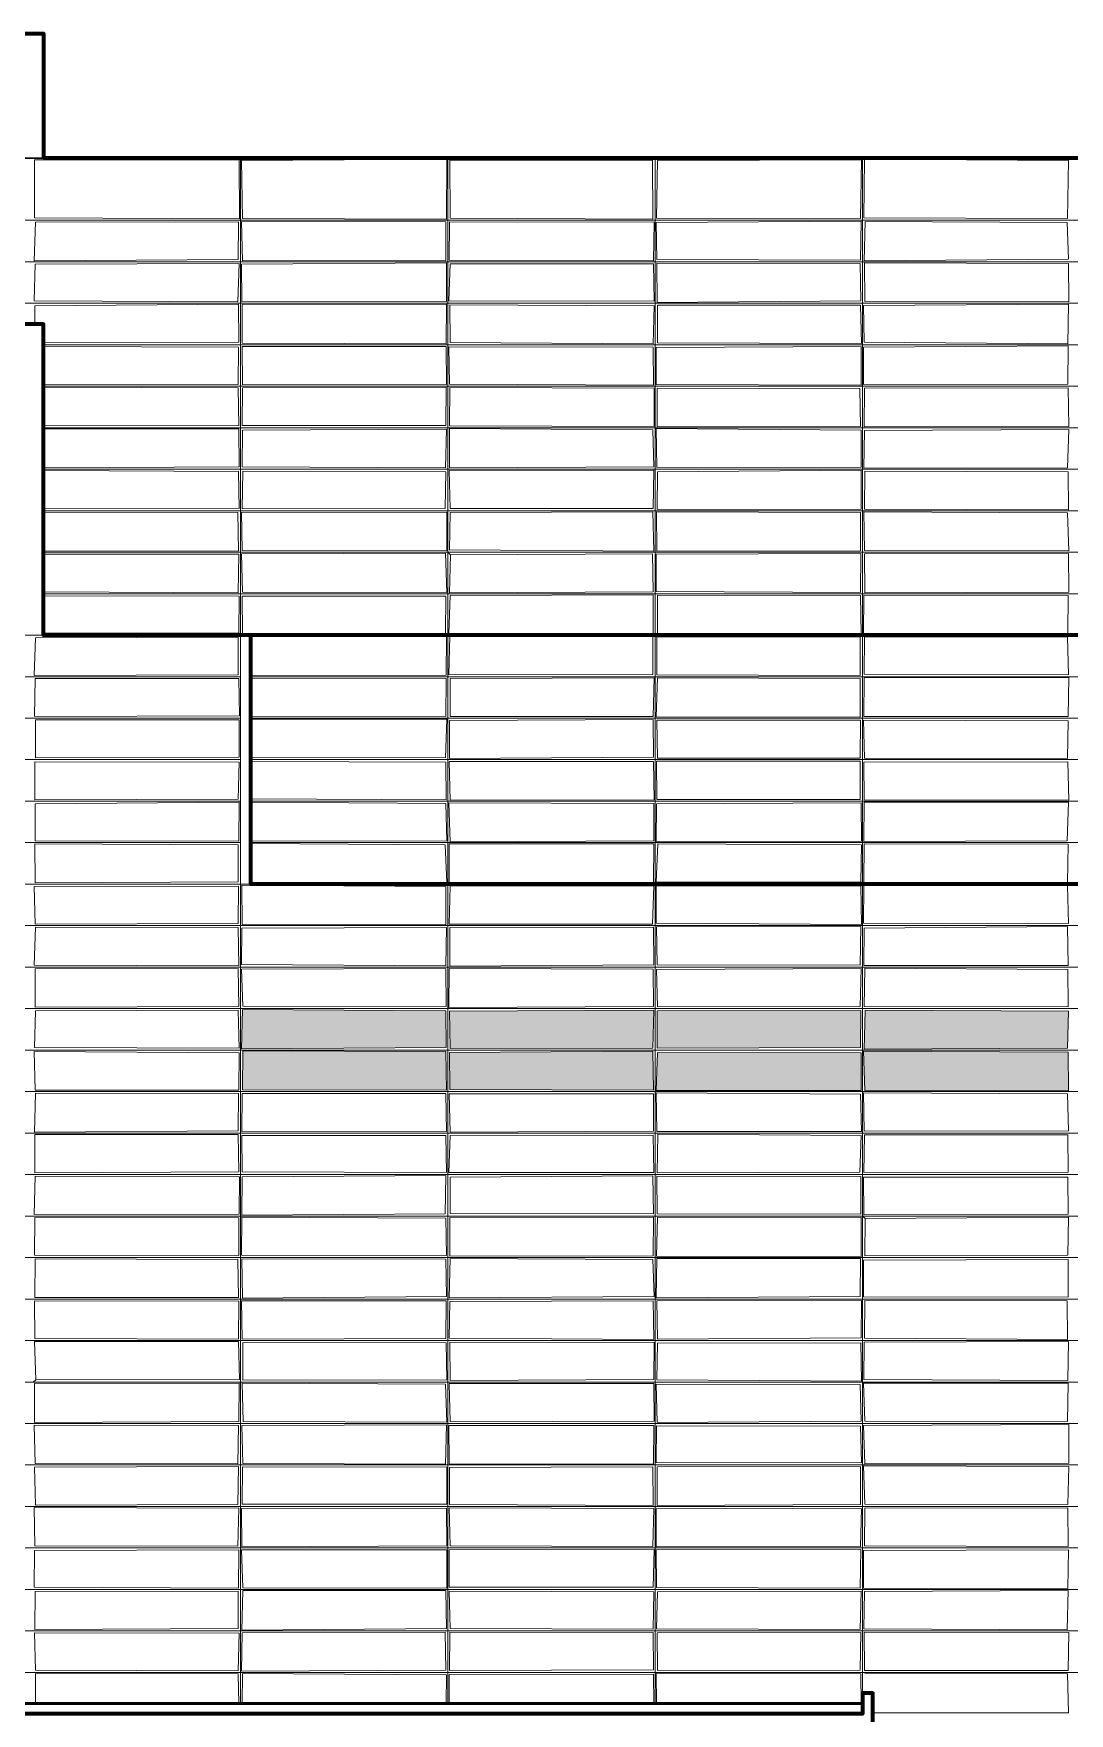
# Model space of a CAD drawing. Extents: x -50000 to 1632000, y -47600 to 308800.
# Drawn here: x 234014 to 263987, y 26215 to 74800 of the extents above; entities that cross this region are included whole.
import ezdxf

# ---------------------------------------------------------------- set-up
doc = ezdxf.new("R2010")
doc.units = 0
doc.header["$MEASUREMENT"] = 0
doc.layers.get('Defpoints').update_dxf_attribs({"color": 6})
doc.layers.add('2', color=7, linetype='Continuous')

msp = doc.modelspace()

# ---------------------------------------------------------------- hatches: boundary and pattern name
at = {"layer": '2', "linetype": 'Continuous'}
h = msp.add_hatch(color=251, dxfattribs=at)
h.dxf.hatch_style = 1
h.paths.add_polyline_path([(245944.2, 46531.5), (240061.4, 46570), (240031.2, 45434.6), (245949.9, 45470.5)])
h = msp.add_hatch(color=251, dxfattribs=at)
h.dxf.hatch_style = 1
h.paths.add_polyline_path([(251965.5, 46555.1), (246050.4, 46528.1), (246070.5, 45447.4), (251929.5, 45459.7)])
h = msp.add_hatch(color=251, dxfattribs=at)
h.dxf.hatch_style = 1
h.paths.add_polyline_path([(257954.3, 46540.4), (252055.2, 46539.6), (252060.8, 45458.7), (257937.4, 45473)])
h = msp.add_hatch(color=251, dxfattribs=at)
h.dxf.hatch_style = 1
h.paths.add_polyline_path([(263963.9, 46530.3), (258073.6, 46556.1), (258045.9, 45427.8), (263931.7, 45457.5)])
h = msp.add_hatch(color=251, dxfattribs=at)
h.dxf.hatch_style = 1
h.paths.add_polyline_path([(245938.9, 45361.6), (240065.7, 45375), (240059.9, 44249.5), (245966, 44245.5)])
h = msp.add_hatch(color=251, dxfattribs=at)
h.dxf.hatch_style = 1
h.paths.add_polyline_path([(251936.7, 45367.3), (246051.6, 45327.3), (246058.5, 44262.5), (251956.4, 44236.2)])
h = msp.add_hatch(color=251, dxfattribs=at)
h.dxf.hatch_style = 1
h.paths.add_polyline_path([(257961.1, 45325.4), (252072.3, 45334.2), (252033.4, 44233.1), (257964.7, 44231.9)])
h = msp.add_hatch(color=251, dxfattribs=at)
h.dxf.hatch_style = 1
h.paths.add_polyline_path([(263953.7, 45343.9), (258030.9, 45367.6), (258063.2, 44231.6), (263964.1, 44225.3)])

# ---------------------------------------------------------------- linework, layer by layer
at = {"layer": '2', "color": 8, "linetype": 'Continuous', "lineweight": 13}
for p, q in [((294000, 71200), (234000, 71200)), ((240000, 26500), (240000, 71200)), ((246000, 71200), (246000, 26500)), ((252000, 26500), (252000, 71200)), ((258000, 26800), (258000, 71200)), ((294000, 69400), (150000, 69400)), ((294000, 68200), (150000, 68200)), ((294000, 67000), (150000, 67000)), ((294000, 65800), (234336.3, 65800)), ((294000, 64600), (234300, 64600)), ((294000, 63400), (234300, 63400)), ((294000, 62200), (234300, 62200)), ((294000, 61000), (234300, 61000)), ((294000, 59800), (234300, 59800)), ((294000, 58600), (234300, 58600)), ((240000, 57400), (210000, 57400)), ((240000, 56200), (222000, 56200)), ((297000, 56200), (240300, 56200)), ((240000, 55000), (210000, 55000)), ((297000, 55000), (240300, 55000)), ((240000, 53800), (210000, 53800)), ((297000, 53800), (240300, 53800)), ((240000, 52600), (210000, 52600)), ((297000, 52600), (240300, 52600)), ((240000, 51400), (210000, 51400)), ((297000, 51400), (240300, 51400)), ((303000, 50200), (141000, 50200)), ((303000, 49000), (150000, 49000)), ((303000, 47800), (150000, 47800)), ((297000, 46600), (150000, 46600)), ((297000, 45400), (150000, 45400)), ((297000, 44200), (150000, 44200)), ((297000, 43000), (150000, 43000)), ((297000, 41800), (150000, 41800)), ((297000, 40600), (150000, 40600)), ((297000, 39400), (150000, 39400)), ((297000, 38200), (150000, 38200)), ((297000, 37000), (150000, 37000)), ((297000, 35800), (150000, 35800)), ((297000, 34600), (150000, 34600)), ((297000, 33400), (150000, 33400)), ((297000, 32200), (150000, 32200)), ((297000, 31000), (150000, 31000)), ((297000, 29800), (150000, 29800)), ((297000, 28600), (150000, 28600)), ((297000, 27400), (150000, 27400)), ((258300, 26800), (258300, 26200))]:
    msp.add_line(p, q, dxfattribs=at)
at = {"layer": '2', "color": 8, "linetype": 'Continuous', "lineweight": 9}
for p, q in [((234036.2, 69474), (234043.1, 71145)), ((234043.1, 71145), (239964.7, 71149.5)), ((239974.9, 69444.1), (239964.7, 71149.5)), ((240028.7, 71130.2), (245973, 71171.6)), ((240056, 69454.6), (240028.7, 71130.2)), ((245964.9, 69435.6), (245973, 71171.6)), ((246056.4, 71142), (251927.7, 71135.9)), ((246067.3, 69461), (246056.4, 71142)), ((251932.5, 69429.8), (251927.7, 71135.9)), ((252043.7, 69460.6), (252065.3, 71130)), ((252065.3, 71130), (257973, 71148.8)), ((257944.1, 69447.7), (257973, 71148.8)), ((258034.7, 69472.3), (258059, 71164.3)), ((258059, 71164.3), (263961.9, 71129.8)), ((263933.3, 69452.9), (263961.9, 71129.8)), ((234033.3, 68230), (234068.2, 69344.6)), ((234036.2, 69474), (239974.9, 69444.1)), ((234068.2, 69344.6), (239948.3, 69353.3)), ((239936.7, 68267.4), (239948.3, 69353.3)), ((240029.5, 69363.6), (245945.1, 69355.4)), ((240059.4, 68225.5), (240029.5, 69363.6)), ((240056, 69454.6), (245964.9, 69435.6)), ((245943.1, 68238), (245945.1, 69355.4)), ((246038, 68246.1), (246051.5, 69358.5)), ((246051.5, 69358.5), (251973.3, 69342.8)), ((246067.3, 69461), (251932.5, 69429.8)), ((251950.2, 68231.6), (251973.3, 69342.8)), ((252029.7, 69337.5), (257961, 69374.4)), ((252044.1, 68266.3), (252029.7, 69337.5)), ((252043.7, 69460.6), (257944.1, 69447.7)), ((257944, 68244.9), (257961, 69374.4)), ((258034.7, 69472.3), (263933.3, 69452.9)), ((258049.4, 68230.6), (258073.7, 69363.4)), ((258073.7, 69363.4), (263926.4, 69333)), ((263961.5, 68274.8), (263926.4, 69333)), ((234033.1, 67070.6), (234062.3, 68126.7)), ((234033.3, 68230), (239936.7, 68267.4)), ((234062.3, 68126.7), (239966.3, 68154.1)), ((239925.8, 67037.6), (239966.3, 68154.1)), ((240034.2, 68132.4), (245957.8, 68165.4)), ((240039.1, 67038.4), (240034.2, 68132.4)), ((240059.4, 68225.5), (245943.1, 68238)), ((245965.9, 67055.3), (245957.8, 68165.4)), ((246032.2, 67072.8), (246070.3, 68136.5)), ((246038, 68246.1), (251950.2, 68231.6)), ((246070.3, 68136.5), (251948.6, 68142.3)), ((251968.8, 67062), (251948.6, 68142.3)), ((252044.1, 68266.3), (257944, 68244.9)), ((252052.2, 68158.7), (257932.4, 68152.4)), ((252058, 67027.1), (252052.2, 68158.7)), ((257952.3, 67068.4), (257932.4, 68152.4)), ((258049.4, 68230.6), (263961.5, 68274.8)), ((258054.4, 68165.6), (263964.1, 68145.8)), ((258068.2, 67053.1), (258054.4, 68165.6)), ((263968.6, 67042.9), (263964.1, 68145.8)), ((234033.1, 67070.6), (239925.8, 67037.6)), ((240039.1, 67038.4), (245965.9, 67055.3)), ((246032.2, 67072.8), (251968.8, 67062)), ((252058, 67027.1), (257952.3, 67068.4)), ((258068.2, 67053.1), (263968.6, 67042.9)), ((234051.9, 66926.1), (239939.3, 66973.9)), ((234052.5, 66400), (234051.9, 66926.1)), ((239952.2, 65870.8), (239939.3, 66973.9)), ((240051.9, 65845.2), (240054, 66966.9)), ((240054, 66966.9), (245959.2, 66971.3)), ((245956.8, 65828.7), (245959.2, 66971.3)), ((246063.1, 66955.3), (251968.8, 66926.4)), ((246071.7, 65863.9), (246063.1, 66955.3)), ((251937.8, 65827.5), (251968.8, 66926.4)), ((252065.6, 66944.9), (257940.3, 66940.6)), ((252069.4, 65852.8), (252065.6, 66944.9)), ((257970.9, 65833.6), (257940.3, 66940.6)), ((258025.7, 66931.9), (263962, 66973)), ((258046.7, 65874.4), (258025.7, 66931.9)), ((263945.6, 65828.7), (263962, 66973)), ((234336.3, 65867.1), (239952.2, 65870.8)), ((234336.3, 65752.2), (239946.4, 65733.1)), ((239933.5, 64649.2), (239946.4, 65733.1)), ((240051.1, 65748.7), (245953.5, 65752.5)), ((240060, 64645), (240051.1, 65748.7)), ((240051.9, 65845.2), (245956.8, 65828.7)), ((245964.9, 64650.9), (245953.5, 65752.5)), ((246031.3, 65742.7), (251946.8, 65729.5)), ((246046.7, 64658.5), (246031.3, 65742.7)), ((246071.7, 65863.9), (251937.8, 65827.5)), ((251949.7, 64630.2), (251946.8, 65729.5)), ((252031.7, 65725.1), (257965.8, 65754.5)), ((252032.5, 64650.4), (252031.7, 65725.1)), ((252069.4, 65852.8), (257970.9, 65833.6)), ((257965.2, 64629.9), (257965.8, 65754.5)), ((258026.2, 64649.1), (258029.2, 65735.1)), ((258029.2, 65735.1), (263953.2, 65769.8)), ((258046.7, 65874.4), (263945.6, 65828.7)), ((263936.7, 64660.9), (263953.2, 65769.8)), ((234337, 64644), (239933.5, 64649.2)), ((240060, 64645), (245964.9, 64650.9)), ((246046.7, 64658.5), (251949.7, 64630.2)), ((252032.5, 64650.4), (257965.2, 64629.9)), ((258026.2, 64649.1), (263936.7, 64660.9)), ((234322.6, 64570.5), (239931.4, 64553.3)), ((239952.9, 63455), (239931.4, 64553.3)), ((240044.8, 63466.1), (240060.8, 64551.7)), ((240060.8, 64551.7), (245949, 64572)), ((245943.2, 63462.2), (245949, 64572)), ((246053.4, 63457.4), (246058.8, 64565.3)), ((246058.8, 64565.3), (251972.3, 64541.5)), ((251968.6, 63435.8), (251972.3, 64541.5)), ((252058.8, 64548.4), (257926.8, 64538.1)), ((252058.8, 63427.7), (252058.8, 64548.4)), ((257939.4, 63436.7), (257926.8, 64538.1)), ((258050.3, 63426.2), (258056.8, 64542.4)), ((258056.8, 64542.4), (263953.9, 64557)), ((263972.5, 63434.9), (263953.9, 64557)), ((234328.6, 63371.7), (239952.2, 63369.5)), ((234332.7, 63466.8), (239952.9, 63455)), ((239966.6, 62266), (239952.2, 63369.5)), ((240044.8, 63466.1), (245943.2, 63462.2)), ((240050.1, 62268), (240058.7, 63327.1)), ((240058.7, 63327.1), (245965.8, 63356.3)), ((245936.1, 62237.3), (245965.8, 63356.3)), ((246047.9, 63373.6), (251930.2, 63336.8)), ((246049.1, 62244.9), (246047.9, 63373.6)), ((246053.4, 63457.4), (251968.6, 63435.8)), ((251966.2, 62272.3), (251930.2, 63336.8)), ((252031.2, 63374), (257958.5, 63326.3)), ((252051.9, 62246.6), (252031.2, 63374)), ((252058.8, 63427.7), (257939.4, 63436.7)), ((257962.2, 62261), (257958.5, 63326.3)), ((258040.2, 62229), (258056.6, 63325)), ((258050.3, 63426.2), (263972.5, 63434.9)), ((258056.6, 63325), (263970.1, 63348.8)), ((263934.8, 62243.9), (263970.1, 63348.8)), ((234334.8, 62237.5), (239966.6, 62266)), ((240050.1, 62268), (245936.1, 62237.3)), ((246049.1, 62244.9), (251966.2, 62272.3)), ((252051.9, 62246.6), (257962.2, 62261)), ((258040.2, 62229), (263934.8, 62243.9)), ((234334.3, 62165.8), (239940.2, 62131.9)), ((239959.1, 61065.8), (239940.2, 62131.9)), ((240050.3, 61055.9), (240071.5, 62143.2)), ((240071.5, 62143.2), (245941.9, 62128.9)), ((245927.9, 61065.9), (245941.9, 62128.9)), ((246042.6, 62160.3), (251957.2, 62173.7)), ((246064.9, 61063.3), (246042.6, 62160.3)), ((251944.4, 61069.2), (251957.2, 62173.7)), ((252057, 61039.3), (252063.8, 62127.4)), ((252063.8, 62127.4), (257961.9, 62172)), ((257957.1, 61047.1), (257961.9, 62172)), ((258053.4, 61046.5), (258066.4, 62142.2)), ((258066.4, 62142.2), (263949.7, 62125.8)), ((263962.8, 61029.5), (263949.7, 62125.8)), ((234334.4, 60955.9), (239927, 60945.7)), ((234336.8, 61071.7), (239959.1, 61065.8)), ((239946.8, 59831.8), (239927, 60945.7)), ((240027.1, 60943.9), (245971.2, 60955.2)), ((240052.2, 59846.8), (240027.1, 60943.9)), ((240050.3, 61055.9), (245927.9, 61065.9)), ((245972, 59837.9), (245971.2, 60955.2)), ((246047.1, 59864.6), (246070.6, 60951.2)), ((246064.9, 61063.3), (251944.4, 61069.2)), ((246070.6, 60951.2), (251933.2, 60965.6)), ((251966.3, 59828.8), (251933.2, 60965.6)), ((252041.3, 60965.2), (257946.1, 60953.4)), ((252050.8, 59828.8), (252041.3, 60965.2)), ((252057, 61039.3), (257957.1, 61047.1)), ((257943.4, 59842.1), (257946.1, 60953.4)), ((258034.3, 60967.1), (263934.9, 60942.6)), ((258054, 59846.7), (258034.3, 60967.1)), ((258053.4, 61046.5), (263962.8, 61029.5)), ((263967.5, 59840.3), (263934.9, 60942.6)), ((234335.4, 59838.8), (239946.8, 59831.8)), ((240029.5, 59754.8), (245931.4, 59771.1)), ((240052.2, 59846.8), (245972, 59837.9)), ((245970.5, 58637.2), (245931.4, 59771.1)), ((246000, 59800), (246074.8, 59725.6)), ((246047.1, 59864.6), (251966.3, 59828.8)), ((252026.7, 59741.9), (257947.8, 59765.7)), ((252050.8, 59828.8), (257943.4, 59842.1)), ((257940.6, 58639), (257947.8, 59765.7)), ((258052.9, 59752.5), (263961, 59764.3)), ((258054, 59846.7), (263967.5, 59840.3)), ((263965.9, 58647.6), (263961, 59764.3)), ((234335.3, 59745), (239956.5, 59742.3)), ((239932.3, 58625.7), (239956.5, 59742.3)), ((240062.5, 58642.6), (240029.5, 59754.8)), ((246046.8, 58628.1), (246074.8, 59725.6)), ((246074.8, 59725.6), (251927, 59755.1)), ((251942.1, 58651.9), (251927, 59755.1)), ((252032.2, 58662.4), (252026.7, 59741.9)), ((258070, 58628.1), (258052.9, 59752.5)), ((234332.9, 58656.3), (239932.3, 58625.7)), ((234336.7, 58534.9), (239967.3, 58533.1)), ((239956.9, 57466.8), (239967.3, 58533.1)), ((240053.5, 58533.6), (245944.6, 58525.8)), ((240059.3, 57447.5), (240053.5, 58533.6)), ((240062.5, 58642.6), (245970.5, 58637.2)), ((245932.4, 57447), (245944.6, 58525.8)), ((246027.6, 57448.1), (246070.8, 58546.9)), ((246046.8, 58628.1), (251942.1, 58651.9)), ((246070.8, 58546.9), (251947, 58564.1)), ((251940.8, 57450.6), (251947, 58564.1)), ((252032.2, 58662.4), (257940.6, 58639)), ((252070, 58561.9), (257942.2, 58548.1)), ((252072.6, 57447.2), (252070, 58561.9)), ((257961, 57443.8), (257942.2, 58548.1)), ((258032.3, 57428), (258035.1, 58553.3)), ((258035.1, 58553.3), (263953.7, 58546.3)), ((258070, 58628.1), (263965.9, 58647.6)), ((263944.8, 57454.6), (263953.7, 58546.3)), ((234069.1, 57328), (239931, 57341.1)), ((234335.4, 57459.2), (239956.9, 57466.8)), ((239933.6, 56252.7), (239931, 57341.1)), ((240059.3, 57447.5), (245932.4, 57447)), ((240323.1, 56274.4), (240329.7, 57364.8)), ((240326.2, 57368.9), (245965.2, 57360.3)), ((245955.4, 56247.3), (245965.2, 57360.3)), ((246027.6, 57448.1), (251940.8, 57450.6)), ((246030.5, 56258.1), (246059.2, 57373.1)), ((246059.2, 57373.1), (251932.1, 57372.8)), ((251937.2, 56267.4), (251932.1, 57372.8)), ((252045.4, 57357.2), (257929.2, 57348.1)), ((252049.2, 56253.9), (252045.4, 57357.2)), ((252072.6, 57447.2), (257961, 57443.8)), ((257935.6, 56232.7), (257929.2, 57348.1)), ((258032.3, 57428), (263944.8, 57454.6)), ((258050.6, 56274.1), (258061.9, 57355.4)), ((258061.9, 57355.4), (263934.4, 57339.3)), ((263962.6, 56256.3), (263934.4, 57339.3)), ((234029.5, 56233.9), (234069.1, 57328)), ((234029.5, 56233.9), (239933.6, 56252.7)), ((234044.2, 55044.8), (234056, 56150.9)), ((234056, 56150.9), (239952.8, 56146.2)), ((239973.9, 55063), (239952.8, 56146.2)), ((240317.6, 56232), (245955.4, 56247.3)), ((240321, 55039), (240335.2, 56174.4)), ((240334.9, 56154.4), (245954.7, 56148.9)), ((245942.6, 55044.6), (245954.7, 56148.9)), ((246030.5, 56258.1), (251937.2, 56267.4)), ((246070.3, 55047.8), (246072.5, 56146.9)), ((246072.5, 56146.9), (251973.5, 56168.5)), ((251939.6, 55052), (251973.5, 56168.5)), ((252028.7, 55035.5), (252067.4, 56165.4)), ((252049.2, 56253.9), (257935.6, 56232.7)), ((252067.4, 56165.4), (257933.2, 56146.8)), ((257934.2, 55028.1), (257933.2, 56146.8)), ((258035, 55046.7), (258050, 56170.9)), ((258050, 56170.9), (263968.7, 56173.7)), ((258050.6, 56274.1), (263962.6, 56256.3)), ((263954.3, 55044.3), (263968.7, 56173.7)), ((234044.2, 55044.8), (239973.9, 55063)), ((234066, 54951.8), (239959.2, 54947.3)), ((234070.3, 53850.1), (234066, 54951.8)), ((239959.5, 53872.6), (239959.2, 54947.3)), ((240313.4, 54973), (245969.5, 54969)), ((240333, 53830.9), (240328.1, 54943.5)), ((240329.7, 55057.4), (245942.6, 55044.6)), ((245929.3, 53849.6), (245969.5, 54969)), ((246044.6, 53835.3), (246050.4, 54935.1)), ((246050.4, 54935.1), (251944.4, 54959.9)), ((246070.3, 55047.8), (251939.6, 55052)), ((251953.6, 53873.6), (251944.4, 54959.9)), ((252028.7, 55035.5), (257934.2, 55028.1)), ((252051.7, 54939.8), (257945.9, 54941.4)), ((252070.1, 53838.9), (252051.7, 54939.8)), ((257929.8, 53846.7), (257945.9, 54941.4)), ((258027.4, 54944.7), (263954, 54927.5)), ((258061.8, 53839.7), (258027.4, 54944.7)), ((258035, 55046.7), (263954.3, 55044.3)), ((263929.1, 53831.5), (263954, 54927.5)), ((234051.8, 52637), (234053.4, 53733.2)), ((234053.4, 53733.2), (239964.4, 53731.4)), ((234070.3, 53850.1), (239959.5, 53872.6)), ((239931.1, 52655.3), (239964.4, 53731.4)), ((240330.9, 52626.8), (240328.9, 53750.9)), ((240329.3, 53748.8), (245946.4, 53729.3)), ((240330.9, 52626.8), (240334.2, 53694.6)), ((240332.8, 53871.4), (245929.3, 53849.6)), ((245950.9, 52633.7), (245946.4, 53729.3)), ((246040.9, 53743.6), (251955.7, 53750.7)), ((246071.4, 52629.1), (246040.9, 53743.6)), ((246044.6, 53835.3), (251953.6, 53873.6)), ((251974.8, 52635.9), (251955.7, 53750.7)), ((252034.6, 53756), (257930.6, 53761.3)), ((252045.6, 52645.7), (252034.6, 53756)), ((252070.1, 53838.9), (257929.8, 53846.7)), ((257936.9, 52647.5), (257930.6, 53761.3)), ((258040.2, 53732.3), (263944.8, 53732.9)), ((258049.3, 52640.5), (258040.2, 53732.3)), ((258061.8, 53839.7), (263929.1, 53831.5)), ((263974.7, 52626.6), (263944.8, 53732.9)), ((234051.8, 52637), (239931.1, 52655.3)), ((234056.8, 52525.4), (239961.1, 52566.9)), ((234057.1, 51456.9), (234056.8, 52525.4)), ((239951.4, 51445.6), (239961.1, 52566.9)), ((240328.1, 52566.8), (245939, 52529.8)), ((240331, 52663.5), (245950.9, 52633.7)), ((240332.2, 51434.1), (240336.4, 52542.5)), ((245970.1, 51451), (245939, 52529.8)), ((246030.4, 52554.6), (251958.8, 52536.6)), ((246065.5, 51425.4), (246030.4, 52554.6)), ((246071.4, 52629.1), (251974.8, 52635.9)), ((251960, 51452.9), (251958.8, 52536.6)), ((252028.7, 51435), (252034.2, 52526)), ((252034.2, 52526), (257964.7, 52548.2)), ((252045.6, 52645.7), (257936.9, 52647.5)), ((257966.2, 51445.9), (257964.7, 52548.2)), ((258035.4, 51433.3), (258047.9, 52567.2)), ((258047.9, 52567.2), (263957.9, 52573.6)), ((258049.3, 52640.5), (263974.7, 52626.6)), ((263926.6, 51452), (263957.9, 52573.6)), ((234052.5, 51367.3), (239931.9, 51339.8)), ((234062.3, 50242.1), (234052.5, 51367.3)), ((234057.1, 51456.9), (239951.4, 51445.6)), ((239929.4, 50261.7), (239931.9, 51339.8)), ((240313.3, 50268.7), (240322.7, 51371.9)), ((240322, 51372.9), (245927.7, 51337.4)), ((240332.3, 51446.5), (245970.1, 51451)), ((245969.2, 50251.1), (245927.7, 51337.4)), ((246037.1, 50254), (246042.7, 51368.8)), ((246042.7, 51368.8), (251959, 51362.2)), ((246065.5, 51425.4), (251960, 51452.9)), ((251949, 50237.8), (251959, 51362.2)), ((252028.7, 51435), (257966.2, 51445.9)), ((252033.4, 50256.4), (252073.5, 51370.2)), ((252073.5, 51370.2), (257968.3, 51332.8)), ((257950.3, 50262.2), (257968.3, 51332.8)), ((258035.4, 51433.3), (263926.6, 51452)), ((258042.1, 50256.5), (258050.6, 51361)), ((258050.6, 51361), (263950.2, 51359.6)), ((263932.2, 50235.7), (263950.2, 51359.6)), ((234027.7, 50129.1), (239943.2, 50143.5)), ((234055.9, 49038.1), (234027.7, 50129.1)), ((234062.3, 50242.1), (239929.4, 50261.7)), ((239936.5, 49059.4), (239943.2, 50143.5)), ((240040, 50171.5), (245939.9, 50133.2)), ((240051.3, 49031.5), (240040, 50171.5)), ((240314.6, 50240), (245969.2, 50251.1)), ((245942.2, 49025.9), (245939.9, 50133.2)), ((246037.1, 50254), (251949, 50237.8)), ((246042.4, 49040.6), (246067.2, 50136.9)), ((246067.2, 50136.9), (251957.1, 50154.7)), ((251926, 49043.2), (251957.1, 50154.7)), ((252029.3, 50148.7), (257947.4, 50148.6)), ((252029.9, 49071.6), (252029.3, 50148.7)), ((252033.4, 50256.4), (257950.3, 50262.2)), ((257971.6, 49032.9), (257947.4, 50148.6)), ((258028.4, 49069.7), (258033.6, 50147.4)), ((258033.6, 50147.4), (263928.6, 50163.1)), ((258042.1, 50256.5), (263932.2, 50235.7)), ((263957, 49057.3), (263928.6, 50163.1)), ((252029.9, 49071.6), (257971.6, 49032.9)), ((234028.1, 47851.9), (234072.6, 48957.3)), ((234055.9, 49038.1), (239936.5, 49059.4)), ((234072.6, 48957.3), (239929.3, 48943.3)), ((239953.1, 47837.7), (239929.3, 48943.3)), ((240029.7, 47873.2), (240040.5, 48925.8)), ((240040.5, 48925.8), (245961.5, 48941.7)), ((240051.3, 49031.5), (245942.2, 49025.9)), ((245942.3, 47839.8), (245961.5, 48941.7)), ((246042.4, 49040.6), (251926, 49043.2)), ((246056, 48941.9), (251955.2, 48953.9)), ((246056.8, 47832.1), (246056, 48941.9)), ((251961.9, 47861.3), (251955.2, 48953.9)), ((252035.7, 48961.8), (257951.3, 48974.9)), ((252061.4, 47869.3), (252035.7, 48961.8)), ((257930.2, 47853), (257951.3, 48974.9)), ((258028.4, 49069.7), (263957, 49057.3)), ((258037.5, 47849.3), (258046, 48925.7)), ((258046, 48925.7), (263930.7, 48970)), ((263947.9, 47846.5), (263930.7, 48970)), ((234028.1, 47851.9), (239953.1, 47837.7)), ((234057.9, 47745.7), (239933.4, 47760.5)), ((234062.5, 46637.9), (234057.9, 47745.7)), ((239953.6, 46662.4), (239933.4, 47760.5)), ((240029.7, 47873.2), (245942.3, 47839.8)), ((240032.9, 47742.9), (245938.7, 47761.8)), ((240073.4, 46667.1), (240032.9, 47742.9)), ((245947.9, 46662), (245938.7, 47761.8)), ((246029.5, 46627.9), (246041.8, 47755.2)), ((246041.8, 47755.2), (251938, 47739.5)), ((246056.8, 47832.1), (251961.9, 47861.3)), ((251956.9, 46662.7), (251938, 47739.5)), ((252040.6, 47732.6), (257965, 47763.2)), ((252071.4, 46649.4), (252040.6, 47732.6)), ((252061.4, 47869.3), (257930.2, 47853)), ((257930.1, 46664), (257965, 47763.2)), ((258037.5, 47849.3), (263947.9, 47846.5)), ((258049.3, 46663), (258071.8, 47768.6)), ((258071.8, 47768.6), (263937.7, 47735.3)), ((263953.3, 46649), (263937.7, 47735.3)), ((234062.5, 46637.9), (239953.6, 46662.4)), ((240073.4, 46667.1), (245947.9, 46662)), ((246029.5, 46627.9), (251956.9, 46662.7)), ((252071.4, 46649.4), (257930.1, 46664)), ((258049.3, 46663), (263953.3, 46649)), ((234041.4, 45472.1), (234067.6, 46534.9)), ((234067.6, 46534.9), (239932.2, 46550.9)), ((239966.5, 45453.6), (239932.2, 46550.9)), ((234033.7, 45360.2), (239962.2, 45325.1)), ((234055.2, 44243), (234033.7, 45360.2)), ((234041.4, 45472.1), (239966.5, 45453.6)), ((239956.8, 44237.1), (239962.2, 45325.1)), ((234055.2, 44243), (239956.8, 44237.1)), ((234042.2, 43027.4), (234069.8, 44151.4)), ((234069.8, 44151.4), (239947.8, 44141.2)), ((239930, 43061.2), (239947.8, 44141.2)), ((240038.8, 43036.5), (240045.3, 44149.1)), ((240045.3, 44149.1), (245940, 44149.1)), ((245961.3, 43048.8), (245940, 44149.1)), ((246042.8, 44136.3), (251950.7, 44139.5)), ((246068.1, 43027.8), (246042.8, 44136.3)), ((251954.4, 43053.5), (251950.7, 44139.5)), ((252028.2, 44165.3), (257938, 44126.3)), ((252049.8, 43047.7), (252028.2, 44165.3)), ((257968.9, 43048.8), (257938, 44126.3)), ((258025.1, 44167.5), (263934.6, 44137.1)), ((258045.5, 43055.7), (258025.1, 44167.5)), ((263963.5, 43064.8), (263934.6, 44137.1)), ((234042.2, 43027.4), (239930, 43061.2)), ((234045.9, 42958.5), (239932.8, 42959.1)), ((234050.7, 41852.7), (234045.9, 42958.5)), ((239950.7, 41874.5), (239932.8, 42959.1)), ((240038.8, 43036.5), (245961.3, 43048.8)), ((240038.8, 42930.9), (245947.4, 42930.1)), ((240052.9, 41874.4), (240038.8, 42930.9)), ((245966.5, 41858.5), (245947.4, 42930.1)), ((246034, 41863.1), (246067, 42932.3)), ((246067, 42932.3), (251944.5, 42941.6)), ((246068.1, 43027.8), (251954.4, 43053.5)), ((251957, 41856.9), (251944.5, 42941.6)), ((252049.8, 43047.7), (257968.9, 43048.8)), ((252056, 41850.4), (252072.7, 42965.2)), ((252072.7, 42965.2), (257956.6, 42925.1)), ((257926.1, 41864.8), (257956.6, 42925.1)), ((258037.1, 41857.1), (258058.2, 42944.6)), ((258045.5, 43055.7), (263963.5, 43064.8)), ((258058.2, 42944.6), (263944.3, 42950.9)), ((263947.5, 41866.8), (263944.3, 42950.9)), ((234050.7, 41852.7), (239950.7, 41874.5)), ((240052.9, 41874.4), (245966.5, 41858.5)), ((246034, 41863.1), (251957, 41856.9)), ((252056, 41850.4), (257926.1, 41864.8)), ((258037.1, 41857.1), (263947.5, 41866.8)), ((234029.5, 40645.5), (234055.1, 41749.3)), ((234055.1, 41749.3), (239969.5, 41732.8)), ((239959.7, 40653), (239969.5, 41732.8)), ((240039.2, 40625.3), (240047.8, 41736.8)), ((240047.8, 41736.8), (245941, 41773.3)), ((245925.4, 40663.8), (245941, 41773.3)), ((246065.1, 40673.9), (246067.2, 41727.1)), ((246067.2, 41727.1), (251934.7, 41760.4)), ((251948.8, 40663), (251934.7, 41760.4)), ((252045.3, 41753.8), (257948.9, 41742.9)), ((252055.9, 40663.2), (252045.3, 41753.8)), ((257949.5, 40652.2), (257948.9, 41742.9)), ((258027.9, 41726.5), (263942.6, 41728)), ((258040.9, 40638.2), (258027.9, 41726.5)), ((263950.3, 40656.8), (263942.6, 41728)), ((234029.5, 40645.5), (239959.7, 40653)), ((234037.9, 39470.7), (234053.3, 40561.1)), ((234053.3, 40561.1), (239953.2, 40549.6)), ((239956.8, 39460), (239953.2, 40549.6)), ((240033.4, 39471.6), (240037.4, 40572.2)), ((240037.4, 40572.2), (245940.2, 40540.5)), ((240039.2, 40625.3), (245925.4, 40663.8)), ((245962.1, 39459.9), (245940.2, 40540.5)), ((246063, 40560.2), (251949.2, 40566.6)), ((246063, 39434.9), (246063, 40560.2)), ((246065.1, 40673.9), (251948.8, 40663)), ((251942.9, 39449.1), (251949.2, 40566.6)), ((252037.5, 39442.2), (252063.1, 40565)), ((252055.9, 40663.2), (257949.5, 40652.2)), ((252063.1, 40565), (257963, 40555.9)), ((257957.4, 39430.5), (257963, 40555.9)), ((258000, 40600), (258073.6, 40526)), ((258040.9, 40638.2), (263950.3, 40656.8)), ((258066.4, 39449.4), (258073.6, 40526)), ((258073.6, 40526), (263956.5, 40565.8)), ((263941.9, 39472.7), (263956.5, 40565.8)), ((234037.9, 39470.7), (239956.8, 39460)), ((234051.4, 38247.4), (234064, 39360.9)), ((234064, 39360.9), (239927.6, 39345.7)), ((240033.4, 39471.6), (245962.1, 39459.9)), ((240043.4, 39360.3), (245945.3, 39357.2)), ((240062, 38227), (240043.4, 39360.3)), ((245964.9, 38270.7), (245945.3, 39357.2)), ((246041.6, 38234.3), (246069.4, 39370.5)), ((246063, 39434.9), (251942.9, 39449.1)), ((246069.4, 39370.5), (251934.9, 39339)), ((252033.9, 38230.7), (252051.3, 39373.6)), ((252037.5, 39442.2), (257957.4, 39430.5)), ((252051.3, 39373.6), (257944.6, 39370.8)), ((257936.1, 38274.2), (257944.6, 39370.8)), ((258066.4, 39449.4), (263941.9, 39472.7)), ((239942.5, 38242.4), (239927.6, 39345.7)), ((251974.2, 38270.1), (251934.9, 39339)), ((258031.6, 38267.7), (258033.4, 39328.4)), ((258033.4, 39328.4), (263955.4, 39343.1)), ((263949.6, 38249.3), (263955.4, 39343.1)), ((234037.9, 38144.8), (239954.5, 38133.6)), ((234045.4, 37060), (234037.9, 38144.8)), ((234051.4, 38247.4), (239942.5, 38242.4)), ((239945, 37037.8), (239954.5, 38133.6)), ((240034.5, 38152), (245950.8, 38147.2)), ((240047.8, 37038.7), (240034.5, 38152)), ((240062, 38227), (245964.9, 38270.7)), ((245945.9, 37057.8), (245950.8, 38147.2)), ((246039.5, 37067), (246055.8, 38131.7)), ((246041.6, 38234.3), (251974.2, 38270.1)), ((246055.8, 38131.7), (251941.7, 38147.2)), ((251958.8, 37026.8), (251941.7, 38147.2)), ((252033.9, 38230.7), (257936.1, 38274.2)), ((252045.4, 38148.2), (257970.5, 38157.7)), ((252069.7, 37042.5), (252045.4, 38148.2)), ((257965.2, 37073), (257970.5, 38157.7)), ((258031.6, 38267.7), (263949.6, 38249.3)), ((258052.9, 37067), (258067.7, 38153.3)), ((258067.7, 38153.3), (263926.1, 38146.2)), ((263934.7, 37032.9), (263926.1, 38146.2)), ((234042.2, 36970.3), (239940.9, 36971.5)), ((234074.3, 35867.1), (234042.2, 36970.3)), ((234045.4, 37060), (239945, 37037.8)), ((239970.7, 35873.7), (239940.9, 36971.5)), ((240047.8, 37038.7), (245945.9, 37057.8)), ((240071.4, 36944.9), (245952.3, 36933.5)), ((240072.6, 35850.8), (240071.4, 36944.9)), ((245973.8, 35865.7), (245952.3, 36933.5)), ((246039.5, 37067), (251958.8, 37026.8)), ((246055.4, 36955.1), (251969.4, 36947)), ((246070.1, 35847.4), (246055.4, 36955.1)), ((251957.3, 35871.7), (251969.4, 36947)), ((252044, 35861.4), (252065.7, 36926.5)), ((252065.7, 36926.5), (257951.7, 36928.5)), ((252069.7, 37042.5), (257965.2, 37073)), ((257966.9, 35827.8), (257951.7, 36928.5)), ((258039.4, 35873.9), (258048.1, 36952.9)), ((258048.1, 36952.9), (263956.5, 36972.7)), ((258052.9, 37067), (263934.7, 37032.9)), ((263945.3, 35844.8), (263956.5, 36972.7)), ((234000, 35800), (234074.3, 35867.1)), ((234038.5, 34627.3), (234039.4, 35757.7)), ((234039.4, 35757.7), (239960, 35771.2)), ((234074.3, 35867.1), (239970.7, 35873.7)), ((239952.6, 34659.3), (239960, 35771.2)), ((240049.5, 35769.8), (245931.8, 35734.1)), ((240074, 34656), (240049.5, 35769.8)), ((240072.6, 35850.8), (245973.8, 35865.7)), ((245967.7, 34641.7), (245931.8, 35734.1)), ((246041.9, 35752.1), (251959.5, 35753.8)), ((246070.4, 34652.3), (246041.9, 35752.1)), ((246070.1, 35847.4), (251957.3, 35871.7)), ((251968, 34664.8), (251959.5, 35753.8)), ((252029.2, 35742.3), (257932.9, 35727.8)), ((252059.5, 34632.9), (252029.2, 35742.3)), ((252044, 35861.4), (257966.9, 35827.8)), ((257956.6, 34670.7), (257932.9, 35727.8)), ((258029.4, 35764.7), (263951.3, 35770.9)), ((258064.4, 34664.6), (258029.4, 35764.7)), ((258039.4, 35873.9), (263945.3, 35844.8)), ((263935.9, 34661.4), (263951.3, 35770.9)), ((234028.2, 34549.3), (239945.1, 34540.6)), ((234063.9, 33441.5), (234028.2, 34549.3)), ((234038.5, 34627.3), (239952.6, 34659.3)), ((239926.9, 33431.1), (239945.1, 34540.6)), ((240042.5, 34540.4), (245966.2, 34557.6)), ((240073.2, 33447.3), (240042.5, 34540.4)), ((240074, 34656), (245967.7, 34641.7)), ((245938, 33426.5), (245966.2, 34557.6)), ((246030.9, 34542.9), (251963.8, 34540.5)), ((246037, 33431.6), (246030.9, 34542.9)), ((246070.4, 34652.3), (251968, 34664.8)), ((251949.8, 33427.5), (251963.8, 34540.5)), ((252033.1, 33471.2), (252036.1, 34531.8)), ((252036.1, 34531.8), (257939.4, 34525.3)), ((252059.5, 34632.9), (257956.6, 34670.7)), ((257969.8, 33459.7), (257939.4, 34525.3)), ((258027.1, 34544), (263974.6, 34569.3)), ((258071.2, 33435), (258027.1, 34544)), ((258064.4, 34664.6), (263935.9, 34661.4)), ((263970, 33448), (263974.6, 34569.3)), ((234037, 33332.7), (239943.6, 33353.3)), ((234066, 32237.3), (234037, 33332.7)), ((234063.9, 33441.5), (239926.9, 33431.1)), ((239925.2, 32260.2), (239943.6, 33353.3)), ((240046.5, 32269.3), (240061.7, 33347.8)), ((240061.7, 33347.8), (245968.8, 33334.7)), ((240073.2, 33447.3), (245938, 33426.5)), ((245967.2, 32269.6), (245968.8, 33334.7)), ((246037, 33431.6), (251949.8, 33427.5)), ((246049.8, 33326.2), (251934, 33349.4)), ((246053.1, 32261.6), (246049.8, 33326.2)), ((251938.6, 32228.5), (251934, 33349.4)), ((252033.1, 33471.2), (257969.8, 33459.7)), ((252054.7, 32232.1), (252056.2, 33349.8)), ((252056.2, 33349.8), (257945.5, 33356.4)), ((257937.7, 32257.3), (257945.5, 33356.4)), ((258025.3, 33371.4), (263972, 33360.7)), ((258064.8, 32271.1), (258025.3, 33371.4)), ((258071.2, 33435), (263970, 33448)), ((263941.8, 32255.8), (263972, 33360.7)), ((234034, 32173.7), (239954.8, 32147)), ((234053.3, 31062.7), (234034, 32173.7)), ((234066, 32237.3), (239925.2, 32260.2)), ((239925.8, 31052.4), (239954.8, 32147)), ((240025.8, 32139.2), (245961.1, 32148.4)), ((240042.1, 31037.3), (240025.8, 32139.2)), ((240046.5, 32269.3), (245967.2, 32269.6)), ((245972.4, 31064.4), (245961.1, 32148.4)), ((246035.6, 32165.1), (251963.1, 32144.5)), ((246063.7, 31065.5), (246035.6, 32165.1)), ((246053.1, 32261.6), (251938.6, 32228.5)), ((251933.6, 31038.7), (251963.1, 32144.5)), ((252030.7, 31031.4), (252031.5, 32140.9)), ((252031.5, 32140.9), (257971.7, 32131.1)), ((252054.7, 32232.1), (257937.7, 32257.3)), ((257940.2, 31047.2), (257971.7, 32131.1)), ((258058.1, 31059.5), (258066.2, 32152.5)), ((258064.8, 32271.1), (263941.8, 32255.8)), ((258066.2, 32152.5), (263944.6, 32165.4)), ((263950.2, 31043.4), (263944.6, 32165.4)), ((234033.8, 29867.6), (234035.7, 30927.9)), ((234035.7, 30927.9), (239948.6, 30947)), ((234053.3, 31062.7), (239925.8, 31052.4)), ((239947.8, 29840.3), (239948.6, 30947)), ((240033.3, 30943), (245974.4, 30945)), ((240070.6, 29844.3), (240033.3, 30943)), ((240042.1, 31037.3), (245972.4, 31064.4)), ((245973.6, 29840.4), (245974.4, 30945)), ((246038.5, 29861.6), (246044.2, 30948.3)), ((246044.2, 30948.3), (251968.6, 30954.1)), ((246063.7, 31065.5), (251933.6, 31038.7)), ((251939.2, 29866.5), (251968.6, 30954.1)), ((252029.7, 30943.9), (257951.4, 30952.2)), ((252040.2, 29853.7), (252029.7, 30943.9)), ((252030.7, 31031.4), (257940.2, 31047.2)), ((257934.2, 29833.6), (257951.4, 30952.2)), ((258028.5, 30928.7), (263965.2, 30949.7)), ((258031.7, 29834.7), (258028.5, 30928.7)), ((258058.1, 31059.5), (263950.2, 31043.4)), ((263940.7, 29828.7), (263965.2, 30949.7)), ((234033.8, 29867.6), (239947.8, 29840.3)), ((234046, 28642.5), (234060.8, 29742)), ((234060.8, 29742), (239931.2, 29752.3)), ((239931, 28666.8), (239931.2, 29752.3)), ((240037.3, 28625.3), (240072.3, 29769.7)), ((240070.6, 29844.3), (245973.6, 29840.4)), ((240072.3, 29769.7), (245941.6, 29772.4)), ((245961.4, 28672.8), (245941.6, 29772.4)), ((246036.1, 29750.4), (251960.6, 29732.7)), ((246069.3, 28667.6), (246036.1, 29750.4)), ((246038.5, 29861.6), (251939.2, 29866.5)), ((251945.7, 28650.4), (251960.6, 29732.7)), ((252037.4, 28663.5), (252071.9, 29730.7)), ((252040.2, 29853.7), (257934.2, 29833.6)), ((252071.9, 29730.7), (257965.3, 29749.9)), ((257933.3, 28644.9), (257965.3, 29749.9)), ((258031.7, 29834.7), (263940.7, 29828.7)), ((258040.9, 28664.2), (258055, 29742.8)), ((258055, 29742.8), (263947.9, 29765.6)), ((263925.9, 28628.5), (263947.9, 29765.6)), ((234046, 28642.5), (239931, 28666.8)), ((240037.3, 28625.3), (245961.4, 28672.8)), ((246069.3, 28667.6), (251945.7, 28650.4)), ((234044.7, 28550), (239958.4, 28534.3)), ((234068, 27464.8), (234044.7, 28550)), ((239930.3, 27444.9), (239958.4, 28534.3)), ((240030.7, 27439.2), (240049.1, 28545.5)), ((240049.1, 28545.5), (245928.1, 28560.2)), ((245947.7, 27469.8), (245928.1, 28560.2)), ((246045.8, 27460.6), (246057.6, 28562)), ((246057.6, 28562), (251941.7, 28551.3)), ((251950.1, 27473.6), (251941.7, 28551.3)), ((252037.4, 28663.5), (257933.3, 28644.9)), ((252058.2, 28542.2), (257954, 28554.7)), ((252072.4, 27458.1), (252058.2, 28542.2)), ((257930.2, 27461.4), (257954, 28554.7)), ((258040.9, 28664.2), (263925.9, 28628.5)), ((258044, 28564.3), (263972.6, 28551.6)), ((258061.4, 27456.4), (258044, 28564.3)), ((263951, 27455.9), (263972.6, 28551.6)), ((234065.5, 27364.6), (239929.6, 27357.7)), ((234071.8, 26500), (234065.5, 27364.6)), ((234068, 27464.8), (239930.3, 27444.9)), ((239954.4, 26500), (239929.6, 27357.7)), ((240030.7, 27439.2), (245947.7, 27469.8)), ((240053.1, 26500), (240057.9, 27373.1)), ((240057.9, 27373.1), (245960.6, 27329.8)), ((245956.8, 26500), (245960.6, 27329.8)), ((246036.4, 26500), (246037.8, 27336.5)), ((246037.8, 27336.5), (251950, 27345.7)), ((246045.8, 27460.6), (251950.1, 27473.6)), ((251959.9, 26500), (251950, 27345.7)), ((252029.9, 27364.9), (257952.2, 27355.3)), ((252043.2, 26500), (252029.9, 27364.9)), ((252072.4, 27458.1), (257930.2, 27461.4)), ((257965.1, 26500), (257952.2, 27355.3)), ((258061.4, 27456.4), (263951, 27455.9)), ((258066.5, 27371.8), (263934.9, 27358.6)), ((263962.4, 26230.1), (263934.9, 27358.6)), ((258325.5, 26233.3), (263962.4, 26230.1))]:
    msp.add_line(p, q, dxfattribs=at)
at = {"layer": '2', "color": 7, "linetype": 'Continuous', "lineweight": 9}
for p, q in [((240031.2, 45434.6), (240061.4, 46570)), ((240061.4, 46570), (245944.2, 46531.5)), ((245949.9, 45470.5), (245944.2, 46531.5)), ((246050.4, 46528.1), (251965.5, 46555.1)), ((246070.5, 45447.4), (246050.4, 46528.1)), ((251929.5, 45459.7), (251965.5, 46555.1)), ((252055.2, 46539.6), (257954.3, 46540.4)), ((252060.8, 45458.7), (252055.2, 46539.6)), ((257937.4, 45473), (257954.3, 46540.4)), ((258045.9, 45427.8), (258073.6, 46556.1)), ((258073.6, 46556.1), (263963.9, 46530.3)), ((263931.7, 45457.5), (263963.9, 46530.3)), ((240031.2, 45434.6), (245949.9, 45470.5)), ((240059.9, 44249.5), (240065.7, 45375)), ((240065.7, 45375), (245938.9, 45361.6)), ((245966, 44245.5), (245938.9, 45361.6)), ((246051.6, 45327.3), (251936.7, 45367.3)), ((246058.5, 44262.5), (246051.6, 45327.3)), ((246070.5, 45447.4), (251929.5, 45459.7)), ((251956.4, 44236.2), (251936.7, 45367.3)), ((252033.4, 44233.1), (252072.3, 45334.2)), ((252060.8, 45458.7), (257937.4, 45473)), ((252072.3, 45334.2), (257961.1, 45325.4)), ((257964.7, 44231.9), (257961.1, 45325.4)), ((258030.9, 45367.6), (263953.7, 45343.9)), ((258063.2, 44231.6), (258030.9, 45367.6)), ((258045.9, 45427.8), (263931.7, 45457.5)), ((263964.1, 44225.3), (263953.7, 45343.9)), ((240059.9, 44249.5), (245966, 44245.5)), ((246058.5, 44262.5), (251956.4, 44236.2)), ((252033.4, 44233.1), (257964.7, 44231.9)), ((258063.2, 44231.6), (263964.1, 44225.3))]:
    msp.add_line(p, q, dxfattribs=at)
at = {"layer": '2', "linetype": 'Continuous', "lineweight": 50}
msp.add_line((186000, 26500), (258000, 26500), dxfattribs=at)
at = {"layer": '2', "lineweight": 70}
for points in [[(209700, 71200), (209700, 74800), (234300, 74800), (234300, 71200)], [(294300, 57400), (294300, 71200), (234300, 71200)], [(303300, 11800), (303300, 50200), (240300, 50200), (240300, 57400), (234300, 57400), (234300, 66400), (209700, 66400), (209700, 50200), (140700, 50200), (140700, 11800)], [(297300, 50200), (297300, 57400), (240300, 57400)], [(258300, 21400), (258300, 26800), (258000, 26800), (258000, 26200), (186000, 26200), (186000, 26800), (185700, 26800), (185700, 21400)]]:
    msp.add_lwpolyline(points, dxfattribs=at)
at = {"layer": 'Defpoints'}
for points in [[(118200, 71200), (286400, 71200), (286400, 190000), (118200, 190000)], [(118200, -47600), (286400, -47600), (286400, 71200), (118200, 71200)]]:
    msp.add_lwpolyline(points, close=True, dxfattribs=at)

doc.saveas('drawing.dxf')
